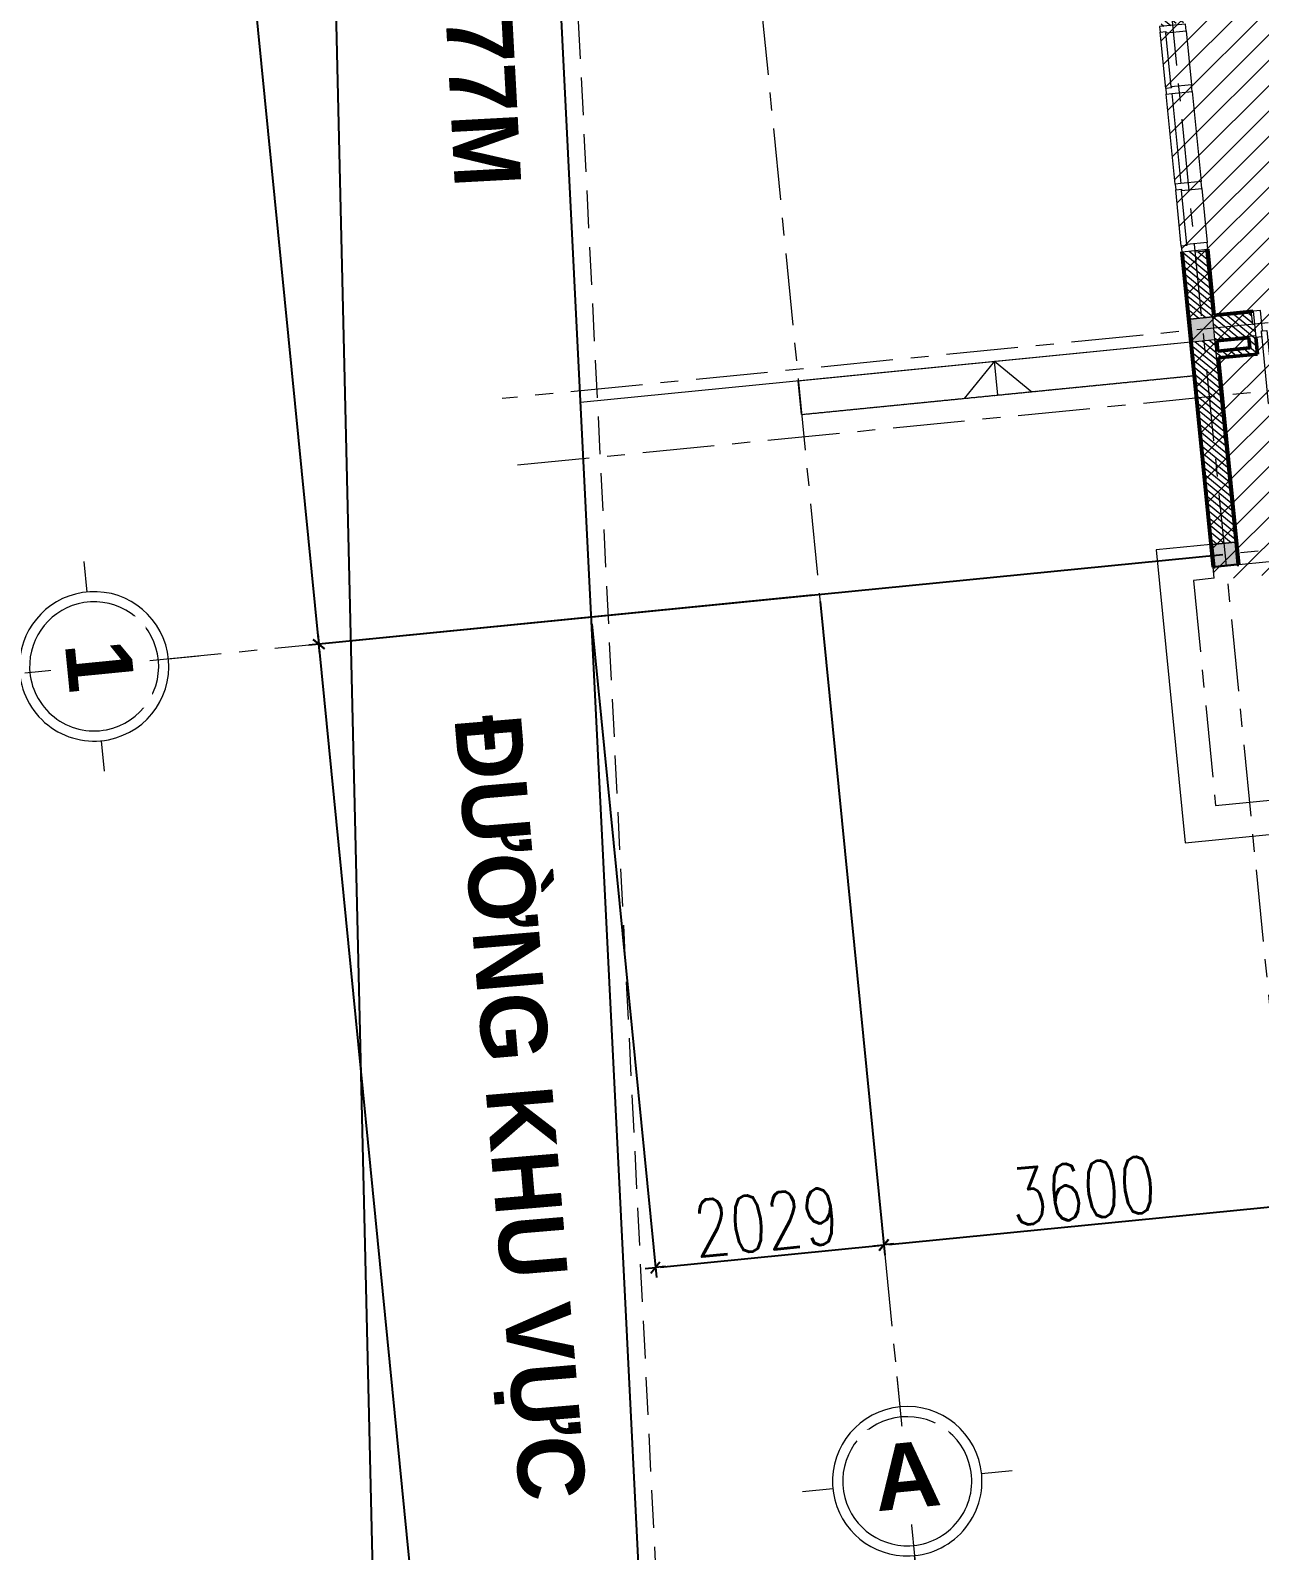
# Model space of a CAD drawing. Header units: millimetres. Extents: x 2164007 to 2324354, y -2513385 to -2308978.
# Drawn here: x 2237119 to 2247980, y -2348541 to -2335106 of the extents above; entities that cross this region are included whole.
import ezdxf

# ---------------------------------------------------------------- set-up
doc = ezdxf.new("R2010")
doc.units = ezdxf.units.MM
for name, pattern in [('Grid Line', [22.225, 12.7, -3.175, 3.175, -3.175]), ('Hidden', [7.14375, 4.7625, -2.38125]), ('Overhead 1_16_', [2.579687, 1.5875, -0.992187])]:
    doc.linetypes.add(name, pattern=pattern)
doc.layers.add('0.18', color=39, linetype='Continuous')
doc.layers.add('09 NÉT MÁI', color=2, linetype='Continuous')
for name, color, linetype, lineweight in [('A-DETL-MEDM', 33, 'Continuous', 20), ('A-DETL-THIN', 151, 'Continuous', 9), ('A-DOOR', 8, 'Continuous', 13), ('A-FLOR', 8, 'Continuous', 13), ('A-GLAZ', 8, 'Continuous', 13), ('A-WALL', 113, 'Continuous', 20), ('A-WALL-PATT', 8, 'Continuous', 50), ('net thay', 147, 'Continuous', 9), ('S-COLS', 52, 'Continuous', 9), ('S-GRID', 8, 'Continuous', 9), ('S-GRID-IDEN', 8, 'Continuous', 9), ('S-STRS', 8, 'Continuous', 9)]:
    doc.layers.add(name, color=color, linetype=linetype, lineweight=lineweight)
doc.styles.add('Arial_B', font='arialbd.ttf', dxfattribs={"height": 190.266788})
doc.styles.add('ROMANS', font='romans.shx', dxfattribs={"width": 0.75, "bigfont": 'vns.shx'})
doc.dimstyles.new('a3 100 to', dxfattribs={"dimtxt": 500, "dimasz": 45, "dimexe": 90, "dimexo": 60, "dimgap": 55, "dimtad": 1, "dimdec": 0, "dimzin": 1, "dimdsep": 46, "dimtxsty": 'ROMANS', "dimblk": 'T1', "dimcen": 75, "dimdle": 90, "dimclrd": 251, "dimclre": 251, "dimclrt": 3, "dimadec": 0, "dimazin": 0, "dimtfac": 1, "dimtdec": 0, "dimtix": 1, "dimtmove": 1, "dimatfit": 3, "dimldrblk": 'T1', "dimfxl": 1, "dimtolj": 1, "dimtzin": 1, "dimarcsym": 0})
pattern_1 = [(45, (2520378.043, -2293040.63), (-31.8198, 31.8198), [])]

# ---------------------------------------------------------------- blocks, each defined once
blk = doc.blocks.new('D2680x2800 XINFA 65 CHUAN - D4-1095533-TÂ_NG 1')
at = {"layer": 'A-DOOR', "lineweight": 20}
for p, q in [((-1235, 710), (-1287.5, 710)), ((-1287.5, 710), (-1287.5, 65)), ((-1235, 65), (-1235, 710)), ((-592.5, 710), (-633.5, 710)), ((-633.5, 710), (-633.5, 56)), ((-592.5, 56), (-592.5, 710)), ((592.5, 67.5), (592.5, 710)), ((592.5, 710), (642.5, 710)), ((642.5, 710), (642.5, 67.5)), ((1235, 65), (1235, 710)), ((1235, 710), (1285, 710)), ((1285, 710), (1285, 65)), ((-1287.5, 65), (-1235, 65)), ((-633.5, 56), (-592.5, 56)), ((642.5, 67.5), (592.5, 67.5)), ((1285, 65), (1235, 65))]:
    blk.add_line(p, q, dxfattribs=at)
at = {"layer": 'A-DOOR'}
for p, q in [((-1285, 115), (-1340, 115)), ((-1340, 115), (-1340, -115)), ((-1285, 65), (-1285, 115)), ((-1275, 65), (-1285, 65)), ((-1275, -115), (-1275, 65)), ((1285, 65), (1275, 65)), ((1275, 65), (1275, -115)), ((1340, 115), (1285, 115)), ((1285, 115), (1285, 65)), ((1340, -115), (1340, 115)), ((-1340, -115), (-1275, -115)), ((1275, -115), (1340, -115))]:
    blk.add_line(p, q, dxfattribs=at)
at = {"layer": 'A-DOOR', "lineweight": 9}
for centre, radius, start, end in [((-1287.5, 56), 654, 0, 90), ((-633.5, 65), 645, 360, 90), ((642.5, 67.5), 642.5, 90, 180), ((1285, 67.5), 642.5, 90, 180)]:
    blk.add_arc(centre, radius, start, end, dxfattribs=at)
blk = doc.blocks.new('SO2000X2000X700 - S3-1099097-TÂ_NG 1')
at = {"layer": 'A-GLAZ'}
for p, q in [((-950, 115), (-1000, 115)), ((-1000, 115), (-1000, -115)), ((-950, 65), (-950, 115)), ((-950, 115), (-450, 115)), ((-940, 65), (-950, 65)), ((-940, -115), (-940, 65)), ((-940, 65), (-460, 65)), ((-450, 65), (-460, 65)), ((-460, 65), (-460, -115)), ((-400, 115), (-450, 115)), ((-450, 115), (-450, 65)), ((-400, 115), (400, 115)), ((-400, 65), (-400, 115)), ((-400, -115), (-400, 65)), ((400, 65), (-400, 65)), ((450, 115), (400, 115)), ((400, 115), (400, 65)), ((400, 65), (400, -115)), ((450, 65), (450, 115)), ((450, 115), (950, 115)), ((460, 65), (450, 65)), ((460, -115), (460, 65)), ((460, 65), (940, 65)), ((950, 65), (940, 65)), ((940, 65), (940, -115)), ((1000, 115), (950, 115)), ((950, 115), (950, 65)), ((1000, -115), (1000, 115)), ((-1000, -115), (-940, -115)), ((-460, -115), (-940, -115)), ((-460, -115), (-400, -115)), ((400, -115), (-400, -115)), ((400, -115), (460, -115)), ((940, -115), (460, -115)), ((940, -115), (1000, -115))]:
    blk.add_line(p, q, dxfattribs=at)
blk = doc.blocks.new('GFDGFDGFG')
at = {"layer": 'A-WALL-PATT', "lineweight": 9}
h = blk.add_hatch(dxfattribs=at)
h.set_pattern_fill('FP_2', color=256, style=0, pattern_type=2)
h.set_pattern_definition(pattern_1)
h.paths.add_polyline_path([(2528463, -2293470), (2528463, -2293110), (2528363, -2293110), (2528363, -2293125), (2528263, -2293125), (2528263, -2293470)], flags=0)
h.paths.add_polyline_path([(2528428, -2290430), (2528463, -2290430), (2528463, -2290070), (2528263, -2290070), (2528263, -2290415), (2528363, -2290415), (2528363, -2290430)], flags=0)
h = blk.add_hatch(dxfattribs=at)
h.set_pattern_fill('FP_2', color=256, style=0, pattern_type=2)
h.set_pattern_definition(pattern_1)
h.paths.add_polyline_path([(2528533, -2293170), (2528628, -2293170), (2528628, -2293110), (2528463, -2293110), (2528463, -2293170), (2528478, -2293170)], flags=0)
h = blk.add_hatch(dxfattribs=at)
h.set_pattern_fill('FP_2', color=256, style=0, pattern_type=2)
h.set_pattern_definition(pattern_1)
h.paths.add_polyline_path([(2528628, -2293470), (2528628, -2293170), (2528568, -2293170), (2528568, -2293470)], flags=0)
h = blk.add_hatch(dxfattribs=at)
h.set_pattern_fill('FP_2', color=256, style=0, pattern_type=2)
h.set_pattern_definition(pattern_1)
h.paths.add_polyline_path([(2527663, -2293670), (2528263, -2293670), (2528263, -2293470), (2527678, -2293470), (2527678, -2293570), (2527663, -2293570), (2527663, -2293635)], flags=0)
h.paths.add_polyline_path([(2525663, -2293670), (2525663, -2293570), (2525648, -2293570), (2525648, -2293470), (2522763, -2293470), (2522763, -2293670), (2524106, -2293670)], flags=0)
h = blk.add_hatch(dxfattribs=at)
h.set_pattern_fill('FP_2', color=256, style=0, pattern_type=2)
h.set_pattern_definition(pattern_1)
h.paths.add_polyline_path([(2530263, -2293670), (2530263, -2293470), (2528463, -2293470), (2528463, -2293670), (2529234, -2293670)], flags=0)
h = blk.add_hatch(dxfattribs=at)
h.set_pattern_fill('FP_3', color=256, style=0, pattern_type=2)
h.set_pattern_definition([(45, (2520378.04, -2293040.63), (-190.794, 190.794), [])])
h.paths.add_polyline_path([(2530263, -2293470), (2530463, -2293470), (2530463, -2293455), (2528628, -2293455), (2528628, -2293470), (2529234, -2293470)], flags=0)
h.paths.add_polyline_path([(2528478, -2293470), (2528568, -2293470), (2528568, -2293455), (2528478, -2293455)], flags=0)
at = {"layer": 'S-COLS'}
for points in [[(2528463, -2293670), (2528463, -2293470), (2528263, -2293470), (2528263, -2293670)], [(2530463, -2293670), (2530463, -2293470), (2530263, -2293470), (2530263, -2293670)]]:
    blk.add_hatch(color=256, dxfattribs=at).paths.add_polyline_path(points, flags=0)
at = {"layer": 'A-DETL-MEDM'}
for q in [(2528763, -2295127), (2528763, -2295727)]:
    blk.add_line((2528463, -2295427), q, dxfattribs=at)
at = {"layer": 'A-DETL-THIN'}
blk.add_line((2528763, -2295427), (2528463, -2295427), dxfattribs=at)
at = {"layer": 'A-FLOR'}
for p, q in [((2532863, -2294170), (2532863, -2289885)), ((2530463, -2293455), (2530463, -2290085)), ((2528463, -2299105), (2528463, -2293685)), ((2530263, -2293685), (2530263, -2294170)), ((2530263, -2294170), (2532863, -2294170)), ((2506465, -2298031), (2548186, -2300069))]:
    blk.add_line(p, q, dxfattribs=at)
at = {"layer": 'A-WALL', "lineweight": 50}
for p, q in [((2528248, -2293110), (2528248, -2293455)), ((2528628, -2293110), (2528478, -2293110)), ((2528628, -2293455), (2528628, -2293110)), ((2528478, -2293455), (2528478, -2293170)), ((2528478, -2293170), (2528568, -2293170)), ((2528568, -2293170), (2528568, -2293455)), ((2528248, -2293455), (2527663, -2293455)), ((2528568, -2293455), (2528478, -2293455)), ((2530463, -2293455), (2528628, -2293455)), ((2530463, -2293470), (2530463, -2293455)), ((2527663, -2293685), (2530463, -2293685)), ((2530463, -2293685), (2530463, -2293670))]:
    blk.add_line(p, q, dxfattribs=at)
at = {"layer": 'A-WALL', "lineweight": 13}
for p, q in [((2528263, -2293125), (2528263, -2293470)), ((2528363, -2293125), (2528263, -2293125)), ((2528363, -2293125), (2528363, -2293110)), ((2528463, -2293470), (2528463, -2293110)), ((2528463, -2293170), (2528478, -2293170)), ((2527678, -2293470), (2527678, -2293570)), ((2528263, -2293470), (2527678, -2293470)), ((2530263, -2293470), (2528463, -2293470)), ((2528478, -2293455), (2528478, -2293470)), ((2528568, -2293455), (2528568, -2293470)), ((2528628, -2293455), (2528628, -2293470)), ((2527663, -2293570), (2527678, -2293570)), ((2528263, -2293670), (2527663, -2293670)), ((2530263, -2293670), (2528463, -2293670))]:
    blk.add_line(p, q, dxfattribs=at)
at = {"layer": 'A-WALL'}
for p, q in [((2528263, -2293670), (2528263, -2293470)), ((2530263, -2293470), (2530463, -2293470)), ((2530263, -2293670), (2530263, -2293470)), ((2528463, -2293670), (2528263, -2293670)), ((2530463, -2293670), (2530263, -2293670))]:
    blk.add_line(p, q, dxfattribs=at)
at = {"layer": 'S-COLS'}
for p, q in [((2528463, -2293470), (2528263, -2293470)), ((2528263, -2293470), (2528263, -2293670)), ((2528463, -2293670), (2528463, -2293470)), ((2530463, -2293470), (2530263, -2293470)), ((2530263, -2293470), (2530263, -2293670)), ((2528263, -2293670), (2528463, -2293670)), ((2530263, -2293670), (2530463, -2293670))]:
    blk.add_line(p, q, dxfattribs=at)
at = {"layer": 'S-COLS', "lineweight": 30}
blk.add_line((2530463, -2293670), (2530463, -2293470), dxfattribs=at)
at = {"layer": 'S-GRID', "linetype": 'Grid Line', "ltscale": 50}
for p, q in [((2528963, -2274629), (2528963, -2299789)), ((2530363, -2274700), (2530363, -2304429)), ((2528363, -2278541), (2528363, -2299789)), ((2532563, -2293870), (2532563, -2290170)), ((2517606, -2293570), (2536533, -2293570)), ((2530563, -2293685), (2530463, -2293685)), ((2530563, -2293685), (2530563, -2293870)), ((2530563, -2293870), (2532563, -2293870)), ((2501775, -2297170), (2552573, -2297170))]:
    blk.add_line(p, q, dxfattribs=at)
at = {"layer": 'S-STRS'}
for p, q in [((2528463, -2297170), (2528463, -2293685)), ((2528763, -2297170), (2528763, -2293685)), ((2528763, -2297170), (2528463, -2297170))]:
    blk.add_line(p, q, dxfattribs=at)
at = {"layer": 'S-STRS', "linetype": 'Overhead 1_16_'}
blk.add_line((2528763, -2297170), (2528763, -2293685), dxfattribs=at)
at = {"layer": 'A-DOOR', "rotation": 270}
blk.add_blockref('D2680x2800 XINFA 65 CHUAN - D4-1095533-TÂ_NG 1', (2528363, -2291770), dxfattribs=at)
at = {"layer": 'A-GLAZ', "rotation": 180}
blk.add_blockref('SO2000X2000X700 - S3-1099097-TÂ_NG 1', (2526663, -2293570), dxfattribs=at)
blk = doc.blocks.new('Grid - Structural Grid-308830-TÂ_NG 1')
at = {"layer": 'S-GRID-IDEN'}
for p, q in [((0, 5.16875), (0, 3.66875)), ((-5.16875, 0), (-3.66875, 0)), ((5.16875, 0), (3.66875, 0)), ((0, -5.16875), (0, -3.66875))]:
    blk.add_line(p, q, dxfattribs=at)
at = {"layer": 'S-GRID-IDEN', "lineweight": 13}
for start, end in [(86.5905687, 185.4173466), (3.4094313, 86.5905687), (275.4173466, 3.4094313), (185.4173466, 275.4173466)]:
    blk.add_arc((0, 0), 3.66875, start, end, dxfattribs=at)
at = {"layer": 'S-GRID-IDEN'}
for start, end in [(86.5905687, 185.4173466), (3.4094313, 86.5905687), (275.4173466, 3.4094313), (185.4173466, 275.4173466)]:
    blk.add_arc((0, 0), 3.16875, start, end, dxfattribs=at)
blk = doc.blocks.new('T1')
at = {"color": 1, "linetype": 'ByBlock'}
for p in [(-2, 0), (2, 0)]:
    blk.add_line(p, (0, 0), dxfattribs=at)
at = {"color": 2, "linetype": 'ByBlock'}
blk.add_line((1, 1), (-1, -1), dxfattribs=at)
blk = doc.blocks.new('*D725')
at = {"layer": '0.18', "color": 251, "lineweight": -2}
for p, q in [((2244097, -2340152), (2244669, -2345929)), ((2242079, -2340352), (2242650, -2346129)), ((2242686, -2346035), (2244615, -2345844))]:
    blk.add_line(p, q, dxfattribs=at)
at = {"layer": 'Defpoints', "color": 0}
for p in [(2244092, -2340093), (2242073, -2340292), (2244660, -2345840)]:
    blk.add_point(p, dxfattribs=at)
at = {"layer": '0.18', "color": 251, "lineweight": -2, "xscale": 45, "yscale": 45, "zscale": 45}
for p, rotation in [((2244660, -2345840), 5.649837182817402), ((2242641, -2346039), 185.6498371828174)]:
    blk.add_blockref('T1', p, dxfattribs=dict(at, rotation=rotation))
at = {"layer": '0.18', "color": 3, "insert": (2243621, -2345636), "char_height": 500, "attachment_point": 5, "rotation": 5.6498, "style": 'ROMANS'}
blk.add_mtext('\\A1;2029', dxfattribs=at)
blk = doc.blocks.new('*D726')
at = {"layer": '0.18', "color": 251, "lineweight": -2}
for p, q in [((2244097, -2340152), (2244669, -2345929)), ((2248098, -2344027), (2248251, -2345575)), ((2244705, -2345835), (2248198, -2345490))]:
    blk.add_line(p, q, dxfattribs=at)
at = {"layer": 'Defpoints', "color": 0}
for p in [(2244092, -2340093), (2248092, -2343967), (2248243, -2345485)]:
    blk.add_point(p, dxfattribs=at)
at = {"layer": '0.18', "color": 251, "lineweight": -2, "xscale": 45, "yscale": 45, "zscale": 45}
for p, rotation in [((2248243, -2345485), 5.649837182817516), ((2244660, -2345840), 185.6498371828175)]:
    blk.add_blockref('T1', p, dxfattribs=dict(at, rotation=rotation))
at = {"layer": '0.18', "color": 3, "insert": (2246421, -2345359), "char_height": 500, "attachment_point": 5, "rotation": 5.6498, "style": 'ROMANS'}
blk.add_mtext('\\A1;3600', dxfattribs=at)
blk = doc.blocks.new('*D729')
at = {"layer": '0.18', "color": 251, "lineweight": -2}
for p, q in [((2244032, -2340098), (2239578, -2340539)), ((2241450, -2358551), (2239672, -2340575)), ((2245819, -2358164), (2241365, -2358605))]:
    blk.add_line(p, q, dxfattribs=at)
at = {"layer": 'Defpoints', "color": 0}
for p in [(2244092, -2340093), (2239667, -2340530), (2245879, -2358158)]:
    blk.add_point(p, dxfattribs=at)
at = {"layer": '0.18', "color": 251, "lineweight": -2, "xscale": 45, "yscale": 45, "zscale": 45}
for p, rotation in [((2239667, -2340530), 95.64983718281773), ((2241454, -2358596), 275.6498371828177)]:
    blk.add_blockref('T1', p, dxfattribs=dict(at, rotation=rotation))
at = {"layer": '0.18', "color": 3, "insert": (2240864, -2349533), "char_height": 500, "attachment_point": 5, "rotation": 275.6498, "style": 'ROMANS'}
blk.add_mtext('\\A1;18154', dxfattribs=at)
blk = doc.blocks.new('*D730')
at = {"layer": '0.18', "color": 251, "lineweight": -2}
for p, q in [((2242240, -2321987), (2237786, -2322427)), ((2239663, -2340485), (2237880, -2322463)), ((2247654, -2339740), (2239578, -2340539))]:
    blk.add_line(p, q, dxfattribs=at)
at = {"layer": 'Defpoints', "color": 0}
for p in [(2242300, -2321981), (2237875, -2322419), (2247714, -2339734)]:
    blk.add_point(p, dxfattribs=at)
at = {"layer": '0.18', "color": 251, "lineweight": -2, "xscale": 45, "yscale": 45, "zscale": 45}
for p, rotation in [((2237875, -2322419), 95.64983718132228), ((2239667, -2340530), 275.6498371813223)]:
    blk.add_blockref('T1', p, dxfattribs=dict(at, rotation=rotation))
at = {"layer": '0.18', "color": 3, "insert": (2239075, -2331444), "char_height": 500, "attachment_point": 5, "rotation": 275.6498, "style": 'ROMANS'}
blk.add_mtext('\\A1;18200', dxfattribs=at)

msp = doc.modelspace()

# ---------------------------------------------------------------- linework, layer by layer
at = {"layer": '09 NÉT MÁI', "color": 255}
msp.add_line((2239381.6, -2316414.5), (2240361.6, -2358074), dxfattribs=at)
at = {"layer": '09 NÉT MÁI', "color": 255, "flags": 128}
msp.add_lwpolyline([(2263189, -2358423.8), (2259309.1, -2319205.2), (2258490, -2316173.9), (2240881.4, -2316395.6), (2242961.3, -2358113.8), (2263189, -2358423.8)], dxfattribs=at)
at = {"layer": 'net thay', "linetype": 'Hidden', "ltscale": 70}
msp.add_lwpolyline([(2263023.1, -2358271.2), (2259161.1, -2319232.4), (2258375.6, -2316325.4), (2241039, -2316543.6), (2243104.2, -2357966)], close=True, dxfattribs=at)

# ---------------------------------------------------------------- next in the draw order: block references
at = {"layer": '09 NÉT MÁI', "color": 255, "rotation": 275.6498371813223}
msp.add_blockref('GFDGFDGFG', (4280991.3, 404131.5), dxfattribs=at)

# ---------------------------------------------------------------- next in the draw order: hatches: boundary and pattern name
at = {"layer": 'A-FLOR'}
h = msp.add_hatch(dxfattribs=at)
h.set_pattern_fill('ANSI31', color=256, scale=50, style=0)
h.set_pattern_definition([(45, (-280210.65, -70879.13), (-112.2532015, 112.2532015), [])])
edge = h.paths.add_edge_path()
edge.add_line((2247565.8, -2339964.9), (2256238.5, -2339106.9))
edge.add_line((2256238.5, -2339106.9), (2256092.3, -2337629.1))
edge.add_line((2256092.3, -2337629.1), (2260088.3, -2337238.8))
edge.add_line((2260088.3, -2337238.8), (2258204.5, -2318196.8))
edge.add_line((2258204.5, -2318196.8), (2252800.8, -2318731.3))
edge.add_line((2252800.8, -2318731.3), (2253007.6, -2320821.1))
edge.add_line((2253007.6, -2320821.1), (2242176.9, -2321907.7))
edge.add_line((2242176.9, -2321907.7), (2242788.8, -2328092.5))
edge.add_line((2242788.8, -2328092.5), (2246371.3, -2327738.1))
edge.add_line((2246371.3, -2327738.1), (2247580.8, -2339963.4))

# ---------------------------------------------------------------- next in the draw order: block references
at = {"layer": 'S-GRID-IDEN', "zscale": 179.9999999999999}
for p, xscale, yscale, rotation in [((2237681.8, -2340726.6), 179.9999999998889, 179.9999999999636, 95.64983718286376), ((2244866.7, -2347928.2), 179.9999999998431, 179.9999999999418, 185.6498371827163)]:
    msp.add_blockref('Grid - Structural Grid-308830-TÂ_NG 1', p, dxfattribs=dict(at, xscale=xscale, yscale=yscale, rotation=rotation))

# ---------------------------------------------------------------- next in the draw order: texts
at = {"char_height": 588.305, "attachment_point": 1}
for s, insert, width, rotation in [('{\\f.VnAvantH|b1|i0|c0|p34;41.77M}', (2241316, -2333853.1), 2349.756, 273.09184), ('{\\f.VnAvantH|b1|i0|c0|p34;§¦êNG KHU VùC}', (2241450.9, -2341134.3), 15039.184, 274.80303)]:
    msp.add_mtext(s, dxfattribs=dict(at, insert=insert, width=width, rotation=rotation))

# ---------------------------------------------------------------- next in the draw order: dimensions: what is measured, and where the dimension line sits
at = {"layer": '0.18'}
dim = msp.add_aligned_dim(p1=(2242072.8, -2340292.2), p2=(2244091.5, -2340092.5), distance=-5775.1, dimstyle='a3 100 to', dxfattribs=at)
dim.commit()
dim.dimension.update_dxf_attribs({"geometry": '*D725', "text_midpoint": (2243620.7, -2345635.9)})
dim = msp.add_linear_dim(base=(2248242.6, -2345485.2), p1=(2244091.5, -2340092.5), p2=(2248092.4, -2343966.9), angle=185.64984, dimstyle='a3 100 to', dxfattribs=at)
dim.commit()
dim.dimension.update_dxf_attribs({"geometry": '*D726', "text_midpoint": (2246421.3, -2345358.8)})

# ---------------------------------------------------------------- next in the draw order: texts
at = {"layer": 'S-GRID-IDEN', "width": 521.208, "attachment_point": 2, "line_spacing_factor": 0.938532, "style": 'Arial_B', "bg_fill": 3, "box_fill_scale": 1.25, "bg_fill_color": 0, "bg_fill_transparency": 0}
for s, insert, char_height, rotation in [('\\fArial|b1|i0|c163|p34|;1', (2238021.5, -2340693.3), 579.933, 275.64984), ('A', (2244833.3, -2347588.6), 579.9, 5.64984)]:
    msp.add_mtext(s, dxfattribs=dict(at, insert=insert, char_height=char_height, rotation=rotation))

# ---------------------------------------------------------------- next in the draw order: dimensions: what is measured, and where the dimension line sits
at = {"layer": '0.18'}
dim = msp.add_linear_dim(base=(2237875.5, -2322418.6), p1=(2247713.9, -2339734.2), p2=(2242299.8, -2321980.9), angle=275.64984, dimstyle='a3 100 to', dxfattribs=at)
dim.commit()
dim.dimension.update_dxf_attribs({"geometry": '*D730', "text_midpoint": (2239074.9, -2331444.4)})
dim = msp.add_aligned_dim(p1=(2245878.8, -2358158.5), p2=(2244091.5, -2340092.5), distance=4445.9, dimstyle='a3 100 to', dxfattribs=at)
dim.commit()
dim.dimension.update_dxf_attribs({"geometry": '*D729', "text_midpoint": (2240864.4, -2349533.2)})

doc.saveas('drawing.dxf')
